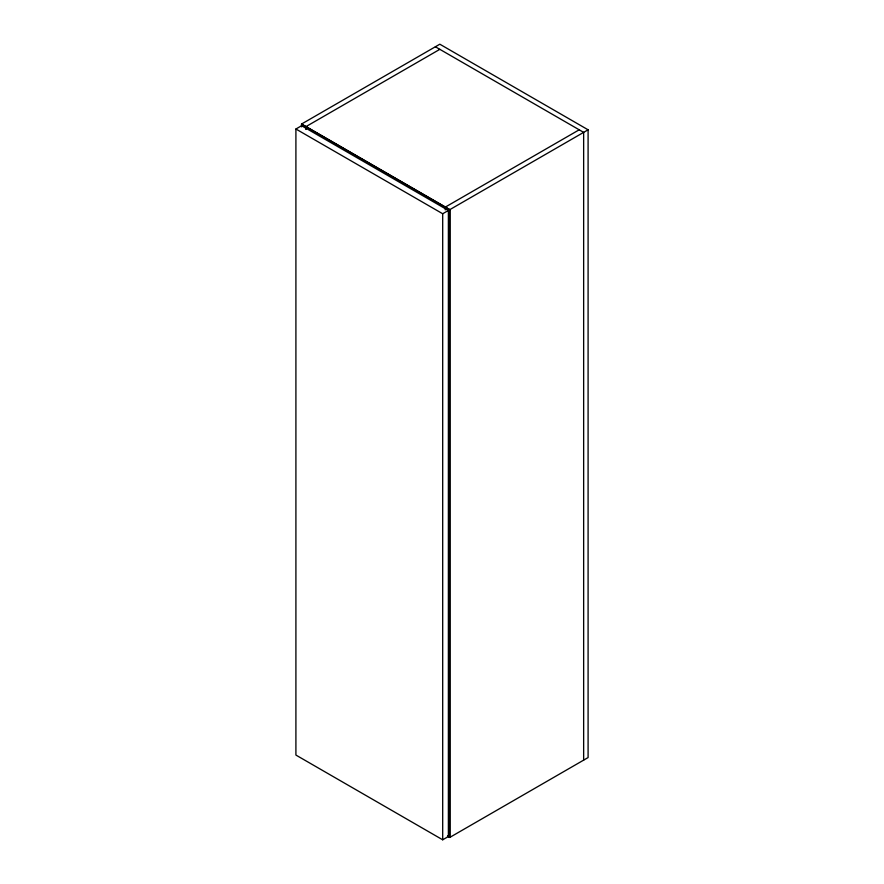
<?xml version="1.0" encoding="UTF-8"?>
<svg xmlns="http://www.w3.org/2000/svg" width="884" height="884" viewBox="0 0 884 884"><rect width="100%" height="100%" fill="white"/><g stroke="black" fill="none" stroke-linecap="round" stroke-linejoin="round"><path stroke-width="1.33" d="M295.908 129.009L301.588 125.727L448.376 210.469L448.376 836.518L442.696 839.8L295.908 755.058L295.908 129.009L442.696 213.751L448.376 210.469M439.823 49.338L305.886 126.666L305.886 129.23M445.26 207.132L579.197 129.804M588.092 129.804L439.823 44.2L301.444 124.091L449.713 209.696L588.092 129.804L588.092 757.566L449.713 837.457L447.481 836.176M435.381 46.764L583.65 132.368L583.65 760.13M447.636 836.087L449.857 837.38L449.857 209.607L301.588 124.014L301.444 126.854M449.713 209.696L449.713 837.457M445.414 207.044L445.26 209.895M442.696 213.751L442.696 839.8M306.041 126.578L306.041 129.141"/></g></svg>
